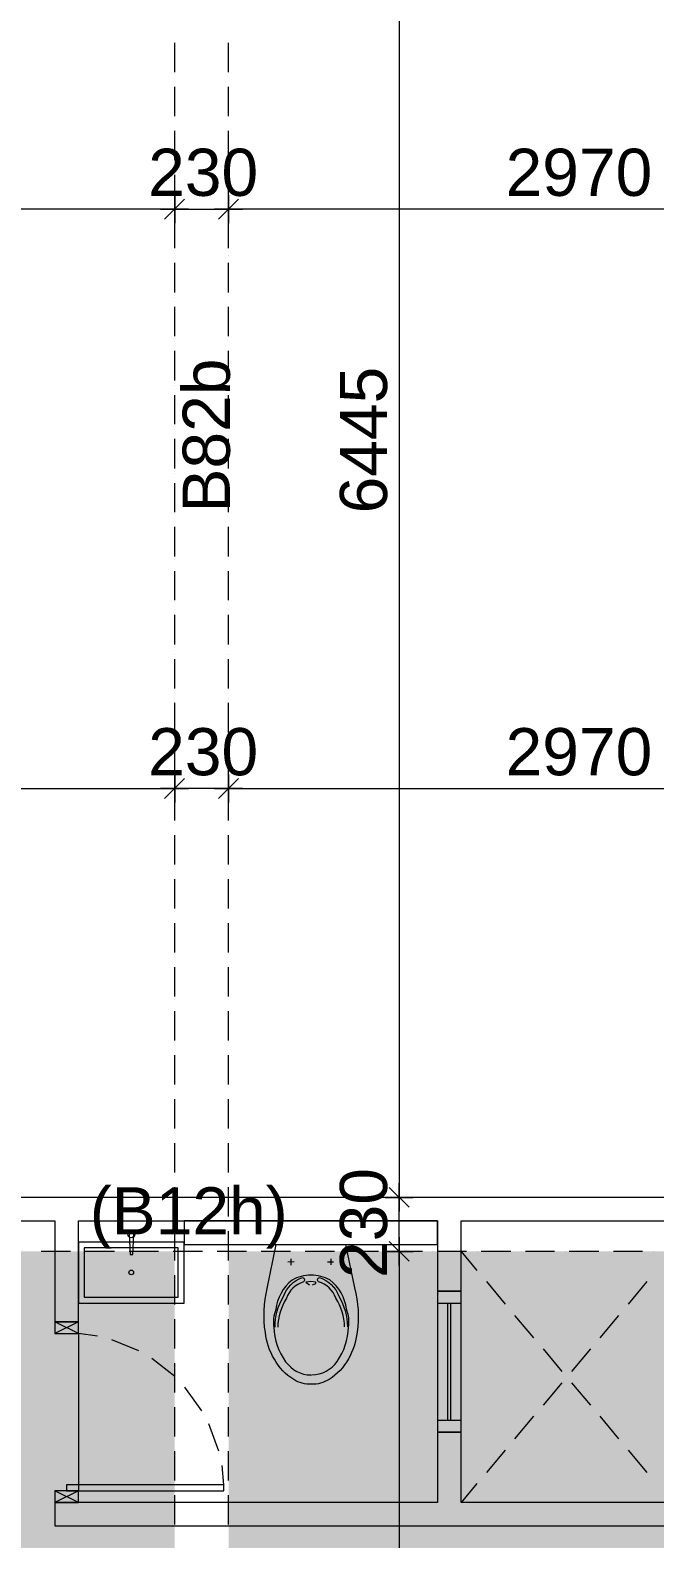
# Model space of a CAD drawing. Header units: millimetres. Extents: x -1303 to 98744, y -1303 to 90097.
# Drawn here: x 48424 to 51084, y 28153 to 34580 of the extents above; entities that cross this region are included whole.
import ezdxf

# ---------------------------------------------------------------- set-up
doc = ezdxf.new("R2010")
doc.units = ezdxf.units.MM
doc.layers.add('PDF_Geometry', color=7, linetype='Continuous')
doc.layers.add('PDF_Text', color=7, linetype='Continuous')
doc.layers.add('PDF_Solid Fills', color=192, linetype='Continuous', true_color=0xc2c0c0c0)
doc.styles.add('PDF ArialMT', font='arial.ttf')

msp = doc.modelspace()

# ---------------------------------------------------------------- hatches: boundary and pattern name
at = {"layer": 'PDF_Solid Fills', "true_color": 0x00007f}
h = msp.add_hatch(color=254, dxfattribs=at)
h.paths.add_polyline_path([(31469.30117, 29377.68079), (31469.30117, 25187.75188), (33129.31253, 25187.75188), (33129.31253, 29377.68079)], flags=0)
h.paths.add_polyline_path([(33359.25057, 25187.75188), (33359.25057, 29377.68079), (36934.25928, 29377.68079), (36934.25928, 25187.75188)], flags=0)
h.paths.add_polyline_path([(37164.2841, 25187.75188), (37164.2841, 29377.68079), (40934.27775, 29377.68079), (40934.27775, 25187.75188)], flags=0)
h.paths.add_polyline_path([(41164.30255, 25182.67534), (41164.30255, 29377.68079), (45464.24791, 29377.68079), (45464.24791, 25182.67534)], flags=0)
h.paths.add_polyline_path([(45694.27273, 29377.68079), (45694.27273, 25187.75188), (49039.2587, 25187.75188), (49039.2587, 29377.68079)], flags=0)
h.paths.add_polyline_path([(49269.28352, 25187.75188), (49269.28352, 29377.68079), (51159.31349, 29377.68079), (51159.31349, 25187.75188)], flags=0)
h.paths.add_polyline_path([(41164.30255, 21382.72041), (41164.30255, 24957.72913), (45464.24791, 24957.72913), (45464.24791, 21382.72041)], flags=0)
h.paths.add_polyline_path([(37164.2841, 24957.72913), (37164.2841, 21382.72041), (40934.27775, 21382.72041), (40934.27775, 24957.72913)], flags=0)
h.paths.add_polyline_path([(40934.27775, 19182.68898), (40934.27775, 21152.69766), (37164.2841, 21152.69766), (37164.2841, 18512.67482), (40864.28888, 18512.67482), (40864.28888, 19182.68898)], flags=0)
h.paths.add_polyline_path([(41164.30255, 21152.69766), (41164.30255, 18512.67482), (43234.25726, 18512.67482), (43234.25726, 21152.69766)], flags=0)
h.paths.add_polyline_path([(41164.30255, 18282.73679), (45464.24791, 18282.73679), (45464.24791, 15760.43508), (41164.30255, 15663.95813)], flags=0)
h.paths.add_polyline_path([(37164.2841, 18282.73679), (40934.27775, 18282.73679), (40934.27775, 15658.79481), (37164.2841, 15574.16518)], flags=0)
h.paths.add_polyline_path([(12814.30857, 29377.68079), (12814.30857, 25187.75188), (8234.23832, 25187.75188), (8234.23832, 29377.68079)], flags=0)
h.paths.add_polyline_path([(13044.24764, 25187.75188), (13044.24764, 29377.68079), (15954.23712, 29377.68079), (15954.23712, 25187.75188)], flags=0)
h.paths.add_polyline_path([(16184.2609, 29377.68079), (16184.2609, 25187.75188), (18909.25016, 25187.75188), (18909.25016, 29377.68079)], flags=0)
h.paths.add_polyline_path([(66559.28558, 25187.75188), (66559.28558, 29377.68079), (63649.29506, 29377.68079), (63649.29506, 25187.75188)], flags=0)
h.paths.add_polyline_path([(66789.30626, 25187.75188), (66789.30626, 29377.68079), (69584.28231, 29377.68079), (69584.28231, 25187.75188)], flags=0)
h.paths.add_polyline_path([(69814.31126, 29377.68079), (69814.31126, 25187.75188), (74394.29472, 25187.75188), (74394.29472, 29377.68079)], flags=0)

# ---------------------------------------------------------------- linework, layer by layer
at = {"layer": 'PDF_Geometry', "color": 9, "lineweight": 0, "true_color": 0xc0c0c0}
for points in [[(59993.71669, 37062.47235), (59993.71669, 29607.44939), (56568.7582, 29607.44939), (56568.7582, 25187.24567), (51259.09215, 25187.24567), (51259.09215, 29607.44939), (43873.46715, 29607.44939), (43873.46715, 29507.58809), (43991.1015, 29449.19241), (43991.1015, 28665.52331), (44062.18955, 28674.83133)], [(46073.83743, 29507.58809), (48528.94371, 29507.58809), (48528.94371, 29077.66918), (48628.80502, 29077.66918), (48528.94371, 29026.8914)], [(48628.80502, 29077.66918), (48628.80502, 29507.58809), (50158.90701, 29507.58809), (50158.90701, 29207.15292), (50258.77245, 29207.15292), (50258.77245, 29507.58809), (51159.23084, 29507.58809), (51159.23084, 28307.53958), (50258.77245, 28307.53958), (50258.77245, 28607.12763), (50158.90701, 28607.12763), (50158.90701, 28307.53958), (48528.94371, 28307.53958), (48528.94371, 28207.6762), (51159.23084, 28207.6762), (51159.23084, 25187.24567), (50274.00412, 25187.24567), (50274.00412, 20282.11171)], [(48628.80502, 29417.03273), (48628.80502, 29507.58809), (49079.03628, 29507.58809), (49079.03628, 29417.03273)], [(48845.45769, 29450.03953), (48848.84204, 29364.56278), (48861.53649, 29364.56278), (48864.92084, 29450.03953)], [(50258.77245, 29376.41217), (50326.47615, 29296.01403)], [(49547.88359, 29332.40311), (49521.64757, 29331.55806)], [(49534.34202, 29345.09755), (49534.34202, 29318.86361)], [(49690.0597, 29332.40311), (49716.29571, 29332.40311)], [(49703.60127, 29345.94468), (49703.60127, 29319.70866)], [(49625.74036, 29234.23398), (49640.12905, 29241.00477), (49640.97617, 29246.0813), (49618.97164, 29248.62061), (49597.81424, 29246.0813), (49613.04592, 29234.23398)], [(49618.97164, 29275.70167), (49618.97164, 29275.70167)], [(49618.97164, 29275.70167), (49618.97164, 29275.70167)], [(49618.97164, 29248.62061), (49618.97164, 29248.62061)], [(50367.09671, 29248.62061), (50447.49485, 29152.98871)], [(51050.90657, 29248.62061), (50970.50842, 29152.98871)], [(50202.91606, 28657.06035), (50202.91606, 29157.2202)], [(50214.76338, 28657.06035), (50214.76338, 29157.2202)], [(48628.80502, 29026.8914), (48528.94371, 29077.66918)], [(50487.27244, 29104.75024), (50567.67058, 29009.11835)], [(50929.88372, 29104.75024), (50849.48558, 29009.11835)], [(48710.8974, 29015.88913), (48628.80502, 29026.8914), (48628.80502, 28357.47023), (48528.94371, 28307.53958)], [(48886.92538, 28953.26404), (48770.98114, 28999.81033)], [(50608.29114, 28961.727), (50688.68929, 28866.09511)], [(50809.71213, 28961.727), (50729.31399, 28866.09511)], [(49039.2587, 28844.09058), (48941.08751, 28921.10437)], [(49155.20294, 28698.52804), (49082.42064, 28799.23646)], [(49621.50888, 28850.01424), (49621.50888, 28850.01424)], [(49621.50888, 28811.08585), (49621.50888, 28811.08585)], [(49621.50888, 28811.08585), (49621.50888, 28811.08585)], [(49622.356, 28850.01424), (49622.356, 28850.01424)], [(50688.68929, 28817.85664), (50608.29114, 28722.22475)], [(50729.31399, 28817.85664), (50809.71213, 28722.22475)], [(50567.67058, 28674.83133), (50487.27244, 28579.19943)], [(50849.48558, 28674.83133), (50929.88372, 28579.19943)], [(49227.13812, 28525.88443), (49184.82331, 28642.67165)], [(50447.49485, 28530.96096), (50367.09671, 28435.32907)], [(50970.50842, 28530.96096), (51050.90657, 28435.32907)], [(49249.13853, 28382.01406), (49240.67556, 28464.94944)], [(48628.80502, 28307.53958), (48528.94371, 28357.47023)], [(50326.47615, 28387.93772), (50258.77245, 28307.53958)]]:
    msp.add_lwpolyline(points, dxfattribs=at)
at = {"layer": 'PDF_Geometry', "color": 122, "lineweight": 0, "true_color": 0x00b88a}
for points in [[(49995.57348, 36012.22199), (49995.57348, 36032.53228), (49995.57348, 29626.91462), (49995.57348, 29647.22698)], [(48998.63813, 33817.7733), (49018.94842, 33817.7733), (46323.49483, 33817.7733), (46343.80511, 33817.7733)], [(49039.2587, 33817.7733), (49268.60582, 33817.7733)], [(52198.481, 33817.7733), (52218.79541, 33817.7733), (49288.9161, 33817.7733), (49309.22638, 33817.7733)], [(46343.80511, 31349.12752), (46323.49483, 31349.12752), (49018.94842, 31349.12752), (48998.63813, 31349.12752)], [(49268.60582, 31349.12752), (49039.2587, 31349.12752)], [(49309.22638, 31349.12752), (49288.9161, 31349.12752), (52218.79541, 31349.12752), (52198.481, 31349.12752)], [(49995.57348, 29377.25722), (49995.57348, 29607.44939)], [(49995.57348, 29337.48171), (49995.57348, 29356.94694), (49995.57348, 25207.55595), (49995.57348, 25227.02118)]]:
    msp.add_lwpolyline(points, dxfattribs=at)
at = {"layer": 'PDF_Geometry', "color": 157, "lineweight": 0, "true_color": 0x3f5f7f}
for points in [[(49039.2587, 34400.8706), (49039.2587, 34526.12493)], [(49268.60582, 34400.8706), (49268.60582, 34526.12493)], [(49039.2587, 34213.84243), (49039.2587, 34338.2455)], [(49268.60582, 34213.84243), (49268.60582, 34338.2455)], [(49039.2587, 34025.96301), (49039.2587, 34151.2132)], [(49268.60582, 34025.96301), (49268.60582, 34151.2132)], [(49039.2587, 33838.9307), (49039.2587, 33963.33791)], [(49268.60582, 33838.9307), (49268.60582, 33963.33791)], [(49039.2587, 33651.05541), (49039.2587, 33776.30561)], [(49268.60582, 33651.05541), (49268.60582, 33776.30561)], [(49039.2587, 33463.17599), (49039.2587, 33588.42619)], [(49268.60582, 33463.17599), (49268.60582, 33588.42619)], [(49039.2587, 33276.14369), (49039.2587, 33401.39802)], [(49268.60582, 33276.14369), (49268.60582, 33401.39802)], [(49039.2587, 33088.26633), (49039.2587, 33213.5186)], [(49268.60582, 33088.26633), (49268.60582, 33213.5186)], [(49039.2587, 32901.2361), (49039.2587, 33025.64124)], [(49268.60582, 32901.2361), (49268.60582, 33025.64124)], [(49039.2587, 32713.35668), (49039.2587, 32838.60894)], [(49268.60582, 32713.35668), (49268.60582, 32838.60894)], [(49039.2587, 32526.32645), (49039.2587, 32650.73158)], [(49268.60582, 32526.32645), (49268.60582, 32650.73158)], [(49039.2587, 32338.44909), (49039.2587, 32463.69928)], [(49268.60582, 32338.44909), (49268.60582, 32463.69928)], [(49039.2587, 32151.41679), (49039.2587, 32275.82192)], [(49268.60582, 32151.41679), (49268.60582, 32275.82192)], [(49039.2587, 31963.53943), (49039.2587, 32088.79169)], [(49268.60582, 31963.53943), (49268.60582, 32088.79169)], [(49039.2587, 31775.66208), (49039.2587, 31900.91226)], [(49268.60582, 31775.66208), (49268.60582, 31900.91226)], [(49039.2587, 31588.62977), (49039.2587, 31713.88203)], [(49268.60582, 31588.62977), (49268.60582, 31713.88203)], [(49039.2587, 31400.75242), (49039.2587, 31526.00468)], [(49268.60582, 31400.75242), (49268.60582, 31526.00468)], [(49039.2587, 31213.72011), (49039.2587, 31338.12525)], [(49268.60582, 31213.72011), (49268.60582, 31338.12525)], [(49039.2587, 31025.84276), (49039.2587, 31151.09502)], [(49268.60582, 31025.84276), (49268.60582, 31151.09502)], [(49039.2587, 30838.81045), (49039.2587, 30963.21766)], [(49268.60582, 30838.81045), (49268.60582, 30963.21766)], [(49039.2587, 30650.9331), (49039.2587, 30776.18536)], [(49268.60582, 30650.9331), (49268.60582, 30776.18536)], [(49039.2587, 30463.90287), (49039.2587, 30588.308)], [(49268.60582, 30463.90287), (49268.60582, 30588.308)], [(49039.2587, 30276.02344), (49039.2587, 30401.2757)], [(49268.60582, 30276.02344), (49268.60582, 30401.2757)], [(49039.2587, 30088.14608), (49039.2587, 30213.39835)], [(49268.60582, 30088.14608), (49268.60582, 30213.39835)], [(49039.2587, 29901.11585), (49039.2587, 30026.36604)], [(49268.60582, 29901.11585), (49268.60582, 30026.36604)], [(49039.2587, 29713.23643), (49039.2587, 29838.48869)], [(49268.60582, 29713.23643), (49268.60582, 29838.48869)], [(49039.2587, 29526.2062), (49039.2587, 29651.45846)], [(49268.60582, 29526.2062), (49268.60582, 29651.45846)], [(48594.95317, 29607.44939), (48469.70297, 29607.44939)], [(48782.83259, 29607.44939), (48657.57826, 29607.44939)], [(48969.86076, 29607.44939), (48845.45769, 29607.44939)], [(49157.74018, 29607.44939), (49032.48998, 29607.44939)], [(49344.77248, 29607.44939), (49220.36527, 29607.44939)], [(49532.64777, 29607.44939), (49407.39758, 29607.44939)], [(49719.68007, 29607.44939), (49595.277, 29607.44939)], [(49907.5595, 29607.44939), (49782.30517, 29607.44939)], [(50095.43479, 29607.44939), (49970.18459, 29607.44939)], [(50282.46708, 29607.44939), (50157.21689, 29607.44939)], [(50470.34651, 29607.44939), (50345.09219, 29607.44939)], [(50657.37881, 29607.44939), (50532.97161, 29607.44939)], [(50845.2541, 29607.44939), (50720.00391, 29607.44939)], [(51032.2864, 29607.44939), (50907.8792, 29607.44939)], [(49039.2587, 29338.32884), (49039.2587, 29463.57903)], [(49268.60582, 29338.32884), (49268.60582, 29463.57903)], [(48594.95317, 29377.25722), (48469.70297, 29377.25722)], [(48782.83259, 29377.25722), (48657.57826, 29377.25722)], [(48969.86076, 29377.25722), (48845.45769, 29377.25722)], [(49157.74018, 29377.25722), (49032.48998, 29377.25722)], [(49344.77248, 29377.25722), (49220.36527, 29377.25722)], [(49532.64777, 29377.25722), (49407.39758, 29377.25722)], [(49719.68007, 29377.25722), (49595.277, 29377.25722)], [(49907.5595, 29377.25722), (49782.30517, 29377.25722)], [(50095.43479, 29377.25722), (49970.18459, 29377.25722)], [(50282.46708, 29377.25722), (50157.21689, 29377.25722)], [(50470.34651, 29377.25722), (50345.09219, 29377.25722)], [(50657.37881, 29377.25722), (50532.97161, 29377.25722)], [(50845.2541, 29377.25722), (50720.00391, 29377.25722)], [(51032.2864, 29377.25722), (50907.8792, 29377.25722)], [(49039.2587, 29151.29654), (49039.2587, 29275.70167)], [(49268.60582, 29151.29654), (49268.60582, 29275.70167)], [(49039.2587, 28963.41918), (49039.2587, 29088.67144)], [(49268.60582, 28963.41918), (49268.60582, 29088.67144)], [(49039.2587, 28776.38688), (49039.2587, 28900.79201)], [(49268.60582, 28776.38688), (49268.60582, 28900.79201)], [(49039.2587, 28588.50952), (49039.2587, 28713.76178)], [(49268.60582, 28588.50952), (49268.60582, 28713.76178)], [(49039.2587, 28400.63217), (49039.2587, 28525.88443)], [(49268.60582, 28400.63217), (49268.60582, 28525.88443)], [(49039.2587, 28213.59986), (49039.2587, 28338.85212)], [(49268.60582, 28213.59986), (49268.60582, 28338.85212)]]:
    msp.add_lwpolyline(points, dxfattribs=at)
at = {"layer": 'PDF_Geometry', "color": 122, "lineweight": 0, "true_color": 0x00b88a}
for points in [[(49039.2587, 33757.68544), (49039.2587, 33877.86116)], [(49268.60582, 33877.86116), (49268.60582, 33757.68544)], [(49098.49944, 33817.7733), (48979.17084, 33817.7733)], [(49081.57352, 33860.08811), (48996.09676, 33775.45848)], [(49208.51796, 33817.7733), (49328.69367, 33817.7733)], [(49226.29101, 33775.45848), (49310.92063, 33860.08811)], [(49081.57352, 31392.28945), (48996.09676, 31306.8127)], [(49039.2587, 31289.88678), (49039.2587, 31409.21538)], [(49226.29101, 31306.8127), (49310.92063, 31392.28945)], [(49268.60582, 31409.21538), (49268.60582, 31289.88678)], [(49098.49944, 31349.12752), (48979.17084, 31349.12752)], [(49208.51796, 31349.12752), (49328.69367, 31349.12752)], [(50037.88829, 29565.13458), (49953.25867, 29649.76421)], [(49995.57348, 29547.3636), (49995.57348, 29667.53726)], [(49935.48562, 29607.44939), (50055.66134, 29607.44939)], [(50055.66134, 29377.25722), (49935.48562, 29377.25722)], [(49953.25867, 29419.57204), (50037.88829, 29334.94241)], [(49995.57348, 29437.34509), (49995.57348, 29317.17143)]]:
    msp.add_lwpolyline(points, close=True, dxfattribs=at)
at = {"layer": 'PDF_Geometry', "lineweight": 0}
for points in [[(49039.2587, 33817.7733), (49039.2587, 33817.7733)], [(49039.2587, 33817.7733), (49039.2587, 33817.7733)], [(49268.60582, 33817.7733), (49268.60582, 33817.7733)], [(49268.60582, 33817.7733), (49268.60582, 33817.7733)], [(49039.2587, 33753.45396), (49039.2587, 33753.45396)], [(49039.2587, 33753.45396), (49039.2587, 33753.45396)], [(49039.2587, 33691.67598), (49039.2587, 33691.67598)], [(49039.2587, 33691.67598), (49039.2587, 33691.67598)], [(49268.60582, 33744.991), (49268.60582, 33744.991)], [(49268.60582, 33744.991), (49268.60582, 33744.991)], [(49268.60582, 33682.3659), (49268.60582, 33682.3659)], [(49268.60582, 33682.3659), (49268.60582, 33682.3659)], [(49039.2587, 33629.05089), (49039.2587, 33629.05089)], [(49039.2587, 33629.05089), (49039.2587, 33629.05089)], [(49268.60582, 33619.7408), (49268.60582, 33619.7408)], [(49268.60582, 33619.7408), (49268.60582, 33619.7408)], [(49039.2587, 33566.42579), (49039.2587, 33566.42579)], [(49039.2587, 33566.42579), (49039.2587, 33566.42579)], [(49268.60582, 33557.11571), (49268.60582, 33557.11571)], [(49268.60582, 33557.11571), (49268.60582, 33557.11571)], [(49039.2587, 33503.79656), (49039.2587, 33503.79656)], [(49039.2587, 33503.79656), (49039.2587, 33503.79656)], [(49039.2587, 33441.17146), (49039.2587, 33441.17146)], [(49039.2587, 33441.17146), (49039.2587, 33441.17146)], [(49268.60582, 33484.3334), (49268.60582, 33484.3334)], [(49268.60582, 33484.3334), (49268.60582, 33484.3334)], [(49039.2587, 33378.54637), (49039.2587, 33378.54637)], [(49039.2587, 33378.54637), (49039.2587, 33378.54637)], [(49039.2587, 33315.92127), (49039.2587, 33315.92127)], [(49039.2587, 33315.92127), (49039.2587, 33315.92127)], [(49039.2587, 33254.14123), (49039.2587, 33254.14123)], [(49039.2587, 33254.14123), (49039.2587, 33254.14123)], [(49039.2587, 33191.51406), (49039.2587, 33191.51406)], [(49039.2587, 33191.51406), (49039.2587, 33191.51406)], [(49039.2587, 33128.88897), (49039.2587, 33128.88897)], [(49039.2587, 33128.88897), (49039.2587, 33128.88897)], [(49039.2587, 33066.26388), (49039.2587, 33066.26388)], [(49039.2587, 33066.26388), (49039.2587, 33066.26388)], [(49039.2587, 33003.63671), (49039.2587, 33003.63671)], [(49039.2587, 33003.63671), (49039.2587, 33003.63671)], [(49039.2587, 32941.01161), (49039.2587, 32941.01161)], [(49039.2587, 32941.01161), (49039.2587, 32941.01161)], [(49039.2587, 32879.23157), (49039.2587, 32879.23157)], [(49039.2587, 32879.23157), (49039.2587, 32879.23157)], [(49039.2587, 32816.60648), (49039.2587, 32816.60648)], [(49039.2587, 32816.60648), (49039.2587, 32816.60648)], [(49039.2587, 32753.97931), (49039.2587, 32753.97931)], [(49039.2587, 32753.97931), (49039.2587, 32753.97931)], [(49039.2587, 32691.35422), (49039.2587, 32691.35422)], [(49039.2587, 32691.35422), (49039.2587, 32691.35422)], [(49039.2587, 32627.03487), (49039.2587, 32627.03487)], [(49039.2587, 32627.03487), (49039.2587, 32627.03487)], [(49039.2587, 32112.48633), (49039.2587, 32112.48633)], [(49039.2587, 32112.48633), (49039.2587, 32112.48633)], [(49268.60582, 32112.48633), (49268.60582, 32112.48633)], [(49268.60582, 32112.48633), (49268.60582, 32112.48633)], [(49039.2587, 32043.09045), (49039.2587, 32043.09045)], [(49039.2587, 32043.09045), (49039.2587, 32043.09045)], [(49268.60582, 32043.09045), (49268.60582, 32043.09045)], [(49268.60582, 32043.09045), (49268.60582, 32043.09045)], [(49039.2587, 31981.31041), (49039.2587, 31981.31041)], [(49039.2587, 31981.31041), (49039.2587, 31981.31041)], [(49268.60582, 31981.31041), (49268.60582, 31981.31041)], [(49268.60582, 31981.31041), (49268.60582, 31981.31041)], [(49039.2587, 31918.68531), (49039.2587, 31918.68531)], [(49039.2587, 31918.68531), (49039.2587, 31918.68531)], [(49268.60582, 31918.68531), (49268.60582, 31918.68531)], [(49268.60582, 31918.68531), (49268.60582, 31918.68531)], [(49039.2587, 31856.06022), (49039.2587, 31856.06022)], [(49039.2587, 31856.06022), (49039.2587, 31856.06022)], [(49268.60582, 31856.06022), (49268.60582, 31856.06022)], [(49268.60582, 31856.06022), (49268.60582, 31856.06022)], [(49039.2587, 31793.43305), (49039.2587, 31793.43305)], [(49039.2587, 31793.43305), (49039.2587, 31793.43305)], [(49268.60582, 31793.43305), (49268.60582, 31793.43305)], [(49268.60582, 31793.43305), (49268.60582, 31793.43305)], [(49039.2587, 31730.80796), (49039.2587, 31730.80796)], [(49039.2587, 31730.80796), (49039.2587, 31730.80796)], [(49268.60582, 31730.80796), (49268.60582, 31730.80796)], [(49268.60582, 31730.80796), (49268.60582, 31730.80796)], [(49039.2587, 31668.18079), (49039.2587, 31668.18079)], [(49039.2587, 31668.18079), (49039.2587, 31668.18079)], [(49268.60582, 31668.18079), (49268.60582, 31668.18079)], [(49268.60582, 31668.18079), (49268.60582, 31668.18079)], [(49039.2587, 31605.5557), (49039.2587, 31605.5557)], [(49039.2587, 31605.5557), (49039.2587, 31605.5557)], [(49268.60582, 31605.5557), (49268.60582, 31605.5557)], [(49268.60582, 31605.5557), (49268.60582, 31605.5557)], [(49039.2587, 31543.77566), (49039.2587, 31543.77566)], [(49039.2587, 31543.77566), (49039.2587, 31543.77566)], [(49268.60582, 31543.77566), (49268.60582, 31543.77566)], [(49268.60582, 31543.77566), (49268.60582, 31543.77566)], [(49039.2587, 31481.15056), (49039.2587, 31481.15056)], [(49039.2587, 31481.15056), (49039.2587, 31481.15056)], [(49268.60582, 31481.15056), (49268.60582, 31481.15056)], [(49268.60582, 31481.15056), (49268.60582, 31481.15056)], [(49039.2587, 31418.52339), (49039.2587, 31418.52339)], [(49039.2587, 31418.52339), (49039.2587, 31418.52339)], [(49268.60582, 31418.52339), (49268.60582, 31418.52339)], [(49268.60582, 31418.52339), (49268.60582, 31418.52339)], [(49039.2587, 31349.12752), (49039.2587, 31349.12752)], [(49039.2587, 31349.12752), (49039.2587, 31349.12752)], [(49268.60582, 31349.12752), (49268.60582, 31349.12752)], [(49268.60582, 31349.12752), (49268.60582, 31349.12752)], [(49995.57348, 29607.44939), (49995.57348, 29607.44939)], [(49995.57348, 29607.44939), (49995.57348, 29607.44939)], [(50077.66587, 29607.44939), (50077.66587, 29607.44939)], [(50077.66587, 29607.44939), (50077.66587, 29607.44939)], [(50139.44384, 29607.44939), (50139.44384, 29607.44939)], [(50139.44384, 29607.44939), (50139.44384, 29607.44939)], [(50202.06894, 29607.44939), (50202.06894, 29607.44939)], [(50202.06894, 29607.44939), (50202.06894, 29607.44939)], [(50264.69404, 29607.44939), (50264.69404, 29607.44939)], [(50264.69404, 29607.44939), (50264.69404, 29607.44939)], [(50327.32326, 29607.44939), (50327.32326, 29607.44939)], [(50327.32326, 29607.44939), (50327.32326, 29607.44939)], [(50389.94837, 29607.44939), (50389.94837, 29607.44939)], [(50389.94837, 29607.44939), (50389.94837, 29607.44939)], [(50452.57346, 29607.44939), (50452.57346, 29607.44939)], [(50452.57346, 29607.44939), (50452.57346, 29607.44939)], [(50515.19856, 29607.44939), (50515.19856, 29607.44939)], [(50515.19856, 29607.44939), (50515.19856, 29607.44939)], [(50576.98066, 29607.44939), (50576.98066, 29607.44939)], [(50576.98066, 29607.44939), (50576.98066, 29607.44939)], [(50639.60576, 29607.44939), (50639.60576, 29607.44939)], [(50639.60576, 29607.44939), (50639.60576, 29607.44939)], [(50702.23086, 29607.44939), (50702.23086, 29607.44939)], [(50702.23086, 29607.44939), (50702.23086, 29607.44939)], [(50764.85595, 29607.44939), (50764.85595, 29607.44939)], [(50764.85595, 29607.44939), (50764.85595, 29607.44939)], [(50827.48105, 29607.44939), (50827.48105, 29607.44939)], [(50827.48105, 29607.44939), (50827.48105, 29607.44939)], [(50890.11028, 29607.44939), (50890.11028, 29607.44939)], [(50890.11028, 29607.44939), (50890.11028, 29607.44939)], [(50952.73538, 29607.44939), (50952.73538, 29607.44939)], [(50952.73538, 29607.44939), (50952.73538, 29607.44939)], [(51014.51335, 29607.44939), (51014.51335, 29607.44939)], [(51014.51335, 29607.44939), (51014.51335, 29607.44939)], [(51077.13845, 29607.44939), (51077.13845, 29607.44939)], [(51077.13845, 29607.44939), (51077.13845, 29607.44939)], [(49995.57348, 29377.25722), (49995.57348, 29377.25722)], [(49995.57348, 29377.25722), (49995.57348, 29377.25722)], [(50077.66587, 29377.25722), (50077.66587, 29377.25722)], [(50077.66587, 29377.25722), (50077.66587, 29377.25722)], [(50139.44384, 29377.25722), (50139.44384, 29377.25722)], [(50139.44384, 29377.25722), (50139.44384, 29377.25722)], [(50202.06894, 29377.25722), (50202.06894, 29377.25722)], [(50202.06894, 29377.25722), (50202.06894, 29377.25722)], [(50264.69404, 29377.25722), (50264.69404, 29377.25722)], [(50264.69404, 29377.25722), (50264.69404, 29377.25722)], [(50327.32326, 29377.25722), (50327.32326, 29377.25722)], [(50327.32326, 29377.25722), (50327.32326, 29377.25722)], [(50389.94837, 29377.25722), (50389.94837, 29377.25722)], [(50389.94837, 29377.25722), (50389.94837, 29377.25722)], [(50452.57346, 29377.25722), (50452.57346, 29377.25722)], [(50452.57346, 29377.25722), (50452.57346, 29377.25722)], [(50515.19856, 29377.25722), (50515.19856, 29377.25722)], [(50515.19856, 29377.25722), (50515.19856, 29377.25722)], [(50576.98066, 29377.25722), (50576.98066, 29377.25722)], [(50576.98066, 29377.25722), (50576.98066, 29377.25722)], [(50639.60576, 29377.25722), (50639.60576, 29377.25722)], [(50639.60576, 29377.25722), (50639.60576, 29377.25722)], [(50702.23086, 29377.25722), (50702.23086, 29377.25722)], [(50702.23086, 29377.25722), (50702.23086, 29377.25722)], [(50764.85595, 29377.25722), (50764.85595, 29377.25722)], [(50764.85595, 29377.25722), (50764.85595, 29377.25722)], [(50827.48105, 29377.25722), (50827.48105, 29377.25722)], [(50827.48105, 29377.25722), (50827.48105, 29377.25722)], [(50890.11028, 29377.25722), (50890.11028, 29377.25722)], [(50890.11028, 29377.25722), (50890.11028, 29377.25722)], [(50952.73538, 29377.25722), (50952.73538, 29377.25722)], [(50952.73538, 29377.25722), (50952.73538, 29377.25722)], [(51014.51335, 29377.25722), (51014.51335, 29377.25722)], [(51014.51335, 29377.25722), (51014.51335, 29377.25722)], [(51077.13845, 29377.25722), (51077.13845, 29377.25722)], [(51077.13845, 29377.25722), (51077.13845, 29377.25722)], [(49039.2587, 28407.40295), (49039.2587, 28407.40295)], [(49039.2587, 28407.40295), (49039.2587, 28407.40295)], [(49268.60582, 28407.40295), (49268.60582, 28407.40295)], [(49268.60582, 28407.40295), (49268.60582, 28407.40295)], [(49039.2587, 28338.005), (49039.2587, 28338.005)], [(49039.2587, 28337.15995), (49039.2587, 28337.15995)], [(49268.60582, 28338.005), (49268.60582, 28338.005)], [(49268.60582, 28338.005), (49268.60582, 28338.005)], [(49039.2587, 28275.3799), (49039.2587, 28275.3799)], [(49039.2587, 28274.53278), (49039.2587, 28274.53278)], [(49268.60582, 28275.3799), (49268.60582, 28275.3799)], [(49268.60582, 28275.3799), (49268.60582, 28275.3799)], [(49039.2587, 28212.75481), (49039.2587, 28212.75481)], [(49039.2587, 28211.90769), (49039.2587, 28211.90769)], [(49268.60582, 28212.75481), (49268.60582, 28212.75481)], [(49268.60582, 28212.75481), (49268.60582, 28212.75481)]]:
    msp.add_lwpolyline(points, dxfattribs=at)
at = {"layer": 'PDF_Geometry', "color": 9, "lineweight": 0, "true_color": 0xc0c0c0}
for points in [[(49079.03628, 29406.87759), (50158.91029, 29406.87759), (50158.91029, 29507.58685), (49079.03628, 29507.58685)], [(48628.80502, 29157.2202), (49079.03464, 29157.2202), (49079.03464, 29417.03316), (48628.80502, 29417.03316)], [(48654.1939, 29182.60908), (49053.64575, 29182.60908), (49053.64575, 29392.49055), (48654.1939, 29392.49055)], [(50258.77245, 28607.12763), (50258.77245, 29207.15292), (50158.90701, 29207.15292), (50158.90701, 28607.12763), (50258.77245, 28607.12763), (50258.77245, 28657.06035), (50158.90701, 28657.06035), (50158.90701, 28607.12763)], [(50158.90701, 29157.2202), (50258.76997, 29157.2202), (50258.76997, 29207.15168), (50158.90701, 29207.15168)], [(48528.94371, 29026.8914), (48628.80667, 29026.8914), (48628.80667, 29077.66918), (48528.94371, 29077.66918)], [(48528.94371, 28307.53958), (48628.80667, 28307.53958), (48628.80667, 28357.47106), (48528.94371, 28357.47106)], [(48578.87437, 28357.47023), (49249.14098, 28357.47023), (49249.14098, 28382.01282), (48578.87437, 28382.01282)]]:
    msp.add_lwpolyline(points, close=True, dxfattribs=at)
msp.add_lwpolyline([(49621.74442, 28811.5838, -0.1569195891), (49546.69348, 28831.41887, -0.1339619538), (49463.69198, 28917.751, -0.1101356454), (49425.53013, 29031.46586, -0.1007857978), (49433.63359, 29219.84736), (49471.71692, 29406.87759), (49766.22636, 29406.87759), (49805.15682, 29221.53954, -0.100684707), (49815.98759, 29033.23862, -0.1102666954), (49778.83817, 28919.15805, -0.1339016966), (49696.66313, 28832.07383, -0.1571731598)], format="xyb", close=True, dxfattribs=at)
for points in [[(49623.0337, 28850.86136, 0.2397289013), (49730.85383, 28908.2405, 0.1477414777), (49779.42908, 29055.07166, 0.1428555477), (49770.54462, 29130.81683, 0.203511068), (49699.79129, 29255.73024, 0.1266280454), (49619.64934, 29275.95581, 0.1272157739), (49539.71402, 29254.97402, 0.2034227378), (49470.08879, 29129.4387, 0.1426972375), (49461.84484, 29053.67907, 0.147498525), (49511.75483, 28907.24048, 0.2394641539), (49620.0791, 28850.83037)], [(49466.55154, 29054.54892, -0.1363776243), (49502.11417, 29185.0926, -0.236323902), (49583.55133, 29265.50334, -0.6684403485), (49587.4876, 29246.92843, 0.2505422976), (49515.04828, 29177.44784, 0.1338502635), (49478.17158, 29054.60058)], [(49763.09408, 29055.91878, 0.1341924883), (49725.14298, 29178.35074, 0.2501154858), (49652.08794, 29247.22595, -0.670451657), (49655.869, 29265.80067, -0.2357860957), (49738.04404, 29186.16493, -0.1362223085), (49774.7761, 29055.91878)]]:
    msp.add_lwpolyline(points, format="xyb", dxfattribs=at)
for centre, radius in [((48854.27246, 29450.70953), 14.99257), ((48854.28131, 29287.72163), 10.00959)]:
    msp.add_circle(centre, radius, dxfattribs=at)

# ---------------------------------------------------------------- texts
at = {"layer": 'PDF_Text', "char_height": 201.084641, "attachment_point": 4, "style": 'PDF ArialMT'}
for s, insert in [('230', (48926.12361, 33973.38266)), ('2970', (50448.58304, 33973.38266)), ('230', (48926.12361, 31504.88583)), ('2970', (50448.58304, 31504.88583))]:
    msp.add_mtext(s, dxfattribs=dict(at, insert=insert))
at = {"layer": 'PDF_Text', "color": 6, "insert": (49175.12886, 32525.14526), "char_height": 201.084641, "attachment_point": 4, "rotation": 90, "style": 'PDF ArialMT'}
msp.add_mtext('B82b', dxfattribs=at)
at = {"layer": 'PDF_Text', "char_height": 201.084641, "attachment_point": 4, "rotation": 90, "style": 'PDF ArialMT'}
for s, insert in [('6445', (49844.70589, 32521.58746)), ('230', (49844.70589, 29263.75579))]:
    msp.add_mtext(s, dxfattribs=dict(at, insert=insert))
at = {"layer": 'PDF_Text', "color": 6, "insert": (48677.46059, 29519.61298), "char_height": 201.084641, "attachment_point": 4, "style": 'PDF ArialMT'}
msp.add_mtext('(B12h)', dxfattribs=at)

doc.saveas('drawing.dxf')
